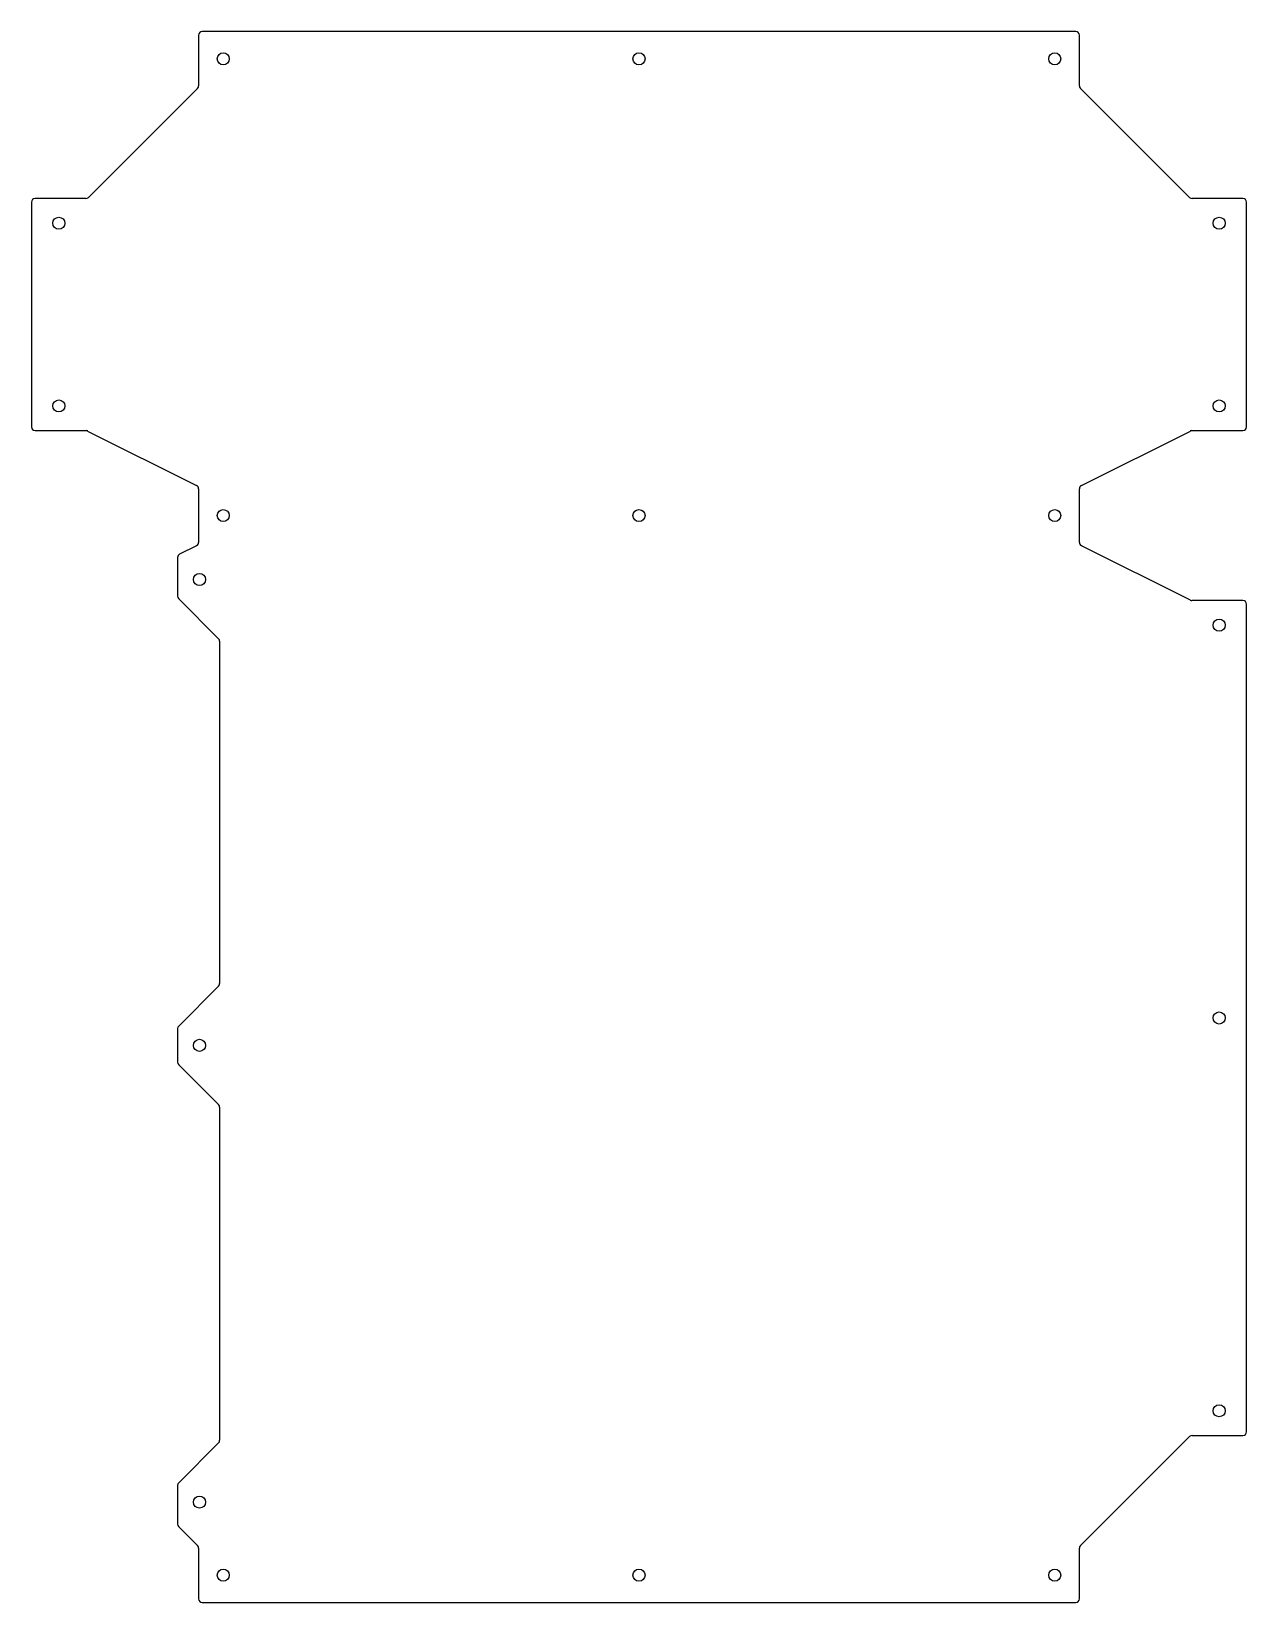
# Model space of a CAD drawing. Header units: inches. Extents: x -13.1 to 13.1, y -16.9 to 16.9.
import ezdxf

# ---------------------------------------------------------------- set-up
doc = ezdxf.new("R2010")
doc.units = ezdxf.units.IN
doc.layers.add('CUTOUTS', color=1, linetype='CONTINUOUS')
doc.layers.add('PERIMETER', color=5, linetype='CONTINUOUS')

msp = doc.modelspace()

# ---------------------------------------------------------------- linework, layer by layer
at = {"layer": 'CUTOUTS'}
for centre in [(-8.957, 16.339), (0, 16.339), (8.957, 16.339), (-12.5, 12.795), (12.5, 12.795), (-12.5, 8.858), (12.5, 8.858), (-8.957, 6.496), (0, 6.496), (8.957, 6.496), (-9.469, 5.118), (12.5, 4.134), (12.5, -4.331), (-9.469, -4.921), (12.5, -12.795), (-9.469, -14.764), (-8.957, -16.339), (0, -16.339), (8.957, -16.339)]:
    msp.add_circle(centre, 0.13, dxfattribs=at)
at = {"layer": 'PERIMETER'}
for p, q in [((-9.488, 16.85), (-9.488, 15.756)), ((9.409, 16.929), (-9.409, 16.929)), ((9.488, 15.756), (9.488, 16.85)), ((-9.511, 15.701), (-11.862, 13.35)), ((11.862, 13.35), (9.511, 15.701)), ((-13.091, 13.248), (-13.091, 8.406)), ((-11.918, 13.327), (-13.012, 13.327)), ((13.012, 13.327), (11.918, 13.327)), ((13.091, 8.406), (13.091, 13.248)), ((-13.012, 8.327), (-11.914, 8.327)), ((-11.879, 8.318), (-9.532, 7.145)), ((9.532, 7.145), (11.879, 8.318)), ((11.914, 8.327), (13.012, 8.327)), ((-9.488, 7.074), (-9.488, 5.918)), ((9.488, 5.918), (9.488, 7.074)), ((-9.532, 5.847), (-9.897, 5.664)), ((11.879, 4.674), (9.532, 5.847)), ((-9.941, 5.594), (-9.941, 4.757)), ((-9.918, 4.701), (-9.058, 3.842)), ((13.012, 4.665), (11.914, 4.665)), ((13.091, -13.248), (13.091, 4.587)), ((-9.035, 3.786), (-9.035, -3.589)), ((-9.058, -3.645), (-9.918, -4.504)), ((-9.941, -4.56), (-9.941, -5.282)), ((-9.918, -5.338), (-9.058, -6.197)), ((-9.035, -6.253), (-9.035, -13.432)), ((-9.058, -13.488), (-9.918, -14.347)), ((9.511, -15.701), (11.862, -13.35)), ((11.918, -13.327), (13.012, -13.327)), ((-9.941, -14.403), (-9.941, -15.238)), ((-9.918, -15.294), (-9.511, -15.701)), ((-9.488, -15.756), (-9.488, -16.85)), ((9.488, -16.85), (9.488, -15.756)), ((-9.409, -16.929), (9.409, -16.929))]:
    msp.add_line(p, q, dxfattribs=at)
for centre, start, end in [((-9.409, 16.85), 90, 180), ((9.409, 16.85), 0, 90), ((-9.567, 15.756), -45, 0), ((9.567, 15.756), 180, 225), ((-13.012, 13.248), 90, 180), ((-11.918, 13.406), 270, 315), ((11.918, 13.406), 225, 270), ((13.012, 13.248), 0, 90), ((-13.012, 8.406), 180, 270), ((-11.914, 8.248), 63.4349, 90), ((11.914, 8.248), 90, 116.5651), ((13.012, 8.406), 270, 360), ((-9.567, 7.074), 0, 63.4349), ((9.567, 7.074), 116.5651, 180), ((-9.567, 5.918), -63.4349, 0), ((9.567, 5.918), 180, 243.4349), ((-9.862, 5.594), 116.5651, 180), ((-9.862, 4.757), 180, 225), ((11.914, 4.744), 243.4349, 270), ((13.012, 4.587), 0, 90), ((-9.114, 3.786), 0, 45), ((-9.114, -3.589), -45, 0), ((-9.862, -4.56), 135, 180), ((-9.862, -5.282), 180, 225), ((-9.114, -6.253), 0, 45), ((-9.114, -13.432), -45, 0), ((11.918, -13.406), 90, 135), ((13.012, -13.248), 270, 360), ((-9.862, -14.403), 135, 180), ((-9.862, -15.238), 180, 225), ((-9.567, -15.756), 0, 45), ((9.567, -15.756), 135, 180), ((-9.409, -16.85), 180, 270), ((9.409, -16.85), -90, 0)]:
    msp.add_arc(centre, 0.0787, start, end, dxfattribs=at)

doc.saveas('drawing.dxf')
